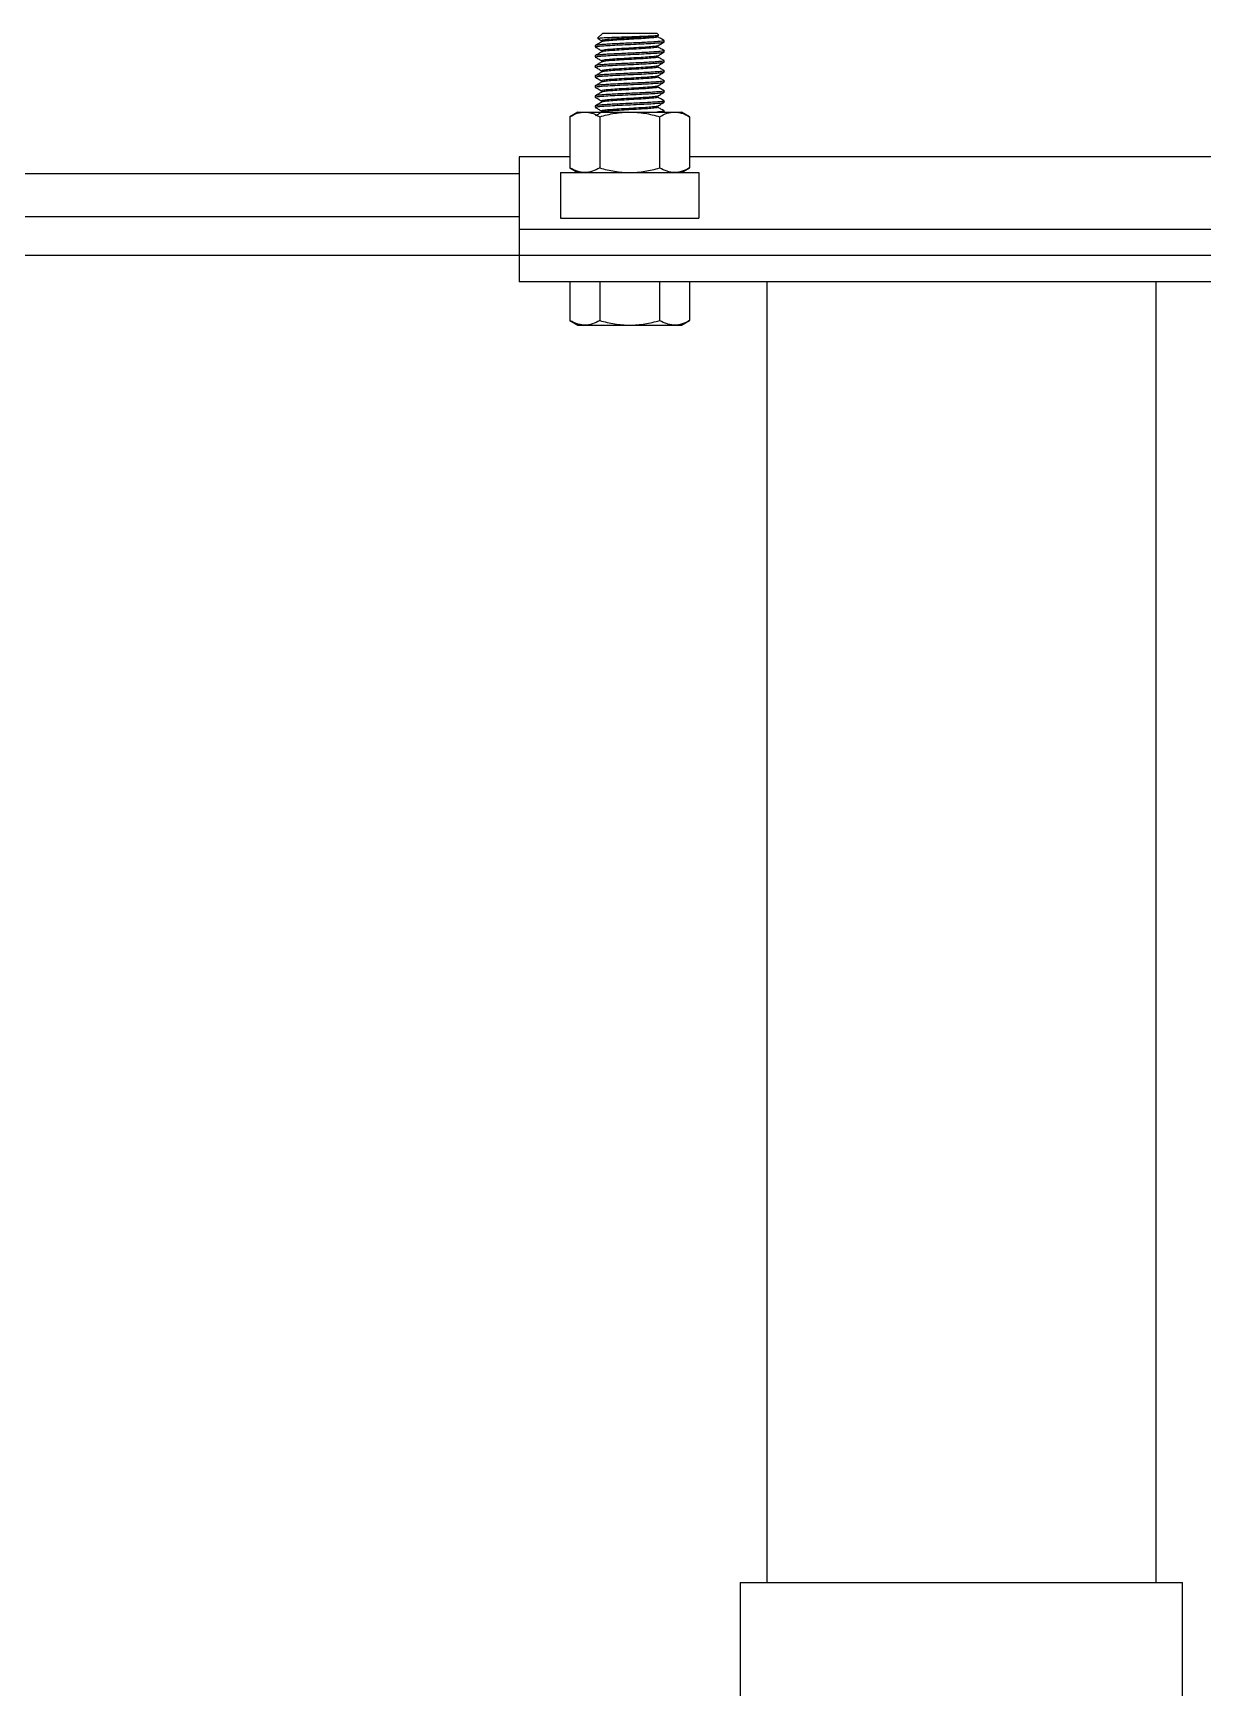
# Model space of a CAD drawing. Header units: millimetres. Extents: x 1735 to 8164, y 2313 to 5880.
# Drawn here: x 5006 to 5274.8, y 5035.9 to 5416 of the extents above; entities that cross this region are included whole.
import ezdxf

# ---------------------------------------------------------------- set-up
doc = ezdxf.new("R2010")
doc.units = ezdxf.units.MM
doc.header["$LTSCALE"] = 45
doc.header["$MEASUREMENT"] = 0
doc.linetypes.add('SLD-Solid', pattern=[0])

msp = doc.modelspace()

# ---------------------------------------------------------------- linework, layer by layer
at = {"color": 7, "linetype": 'SLD-Solid', "lineweight": 25}
for p, q in [((5135.15, 5413.08), (5135.15, 5412.79)), ((5136.88, 5415.96), (5135.71, 5414.79)), ((5136.65, 5414.22), (5136.65, 5413.95)), ((5136.88, 5415.96), (5143.08, 5415.96)), ((5143.08, 5415.96), (5149.29, 5415.96)), ((5149.72, 5415.53), (5149.29, 5415.96)), ((5149.49, 5415.35), (5149.7, 5415.47)), ((5149.52, 5415.1), (5149.52, 5415.37)), ((5149.52, 5412.79), (5149.52, 5413.06)), ((5150.92, 5414.29), (5151.02, 5414.23)), ((5151.02, 5413.94), (5151.02, 5414.23)), ((5135.15, 5410.77), (5135.15, 5410.48)), ((5136.65, 5411.91), (5136.65, 5411.64)), ((5136.65, 5409.6), (5136.65, 5409.33)), ((5149.52, 5410.48), (5149.52, 5410.75)), ((5151.02, 5411.63), (5151.02, 5411.92)), ((5151.02, 5409.32), (5151.02, 5409.61)), ((5135.15, 5408.46), (5135.15, 5408.17)), ((5135.15, 5406.15), (5135.15, 5405.86)), ((5136.65, 5407.29), (5136.65, 5407.03)), ((5136.65, 5404.99), (5136.65, 5404.72)), ((5149.52, 5408.17), (5149.52, 5408.44)), ((5149.52, 5405.86), (5149.52, 5406.13)), ((5151.02, 5407.01), (5151.02, 5407.3)), ((5151.02, 5404.71), (5151.02, 5404.99)), ((5135.15, 5403.84), (5135.15, 5403.55)), ((5135.15, 5401.53), (5135.15, 5401.24)), ((5136.65, 5402.68), (5136.65, 5402.41)), ((5149.52, 5403.55), (5149.52, 5403.82)), ((5149.52, 5401.24), (5149.52, 5401.51)), ((5151.02, 5402.4), (5151.02, 5402.68)), ((5131.18, 5397.82), (5129.34, 5396.76)), ((5131.18, 5397.82), (5132.77, 5397.82)), ((5132.77, 5397.82), (5143.08, 5397.82)), ((5135.15, 5399.22), (5135.15, 5398.93)), ((5136.65, 5400.37), (5136.65, 5400.1)), ((5136.65, 5398.06), (5136.65, 5397.79)), ((5143.08, 5397.82), (5153.4, 5397.82)), ((5149.52, 5398.93), (5149.52, 5399.2)), ((5151.02, 5400.09), (5151.02, 5400.38)), ((5151.02, 5397.82), (5151.02, 5398.07)), ((5153.4, 5397.82), (5154.99, 5397.82)), ((5156.83, 5396.76), (5154.99, 5397.82)), ((5129.34, 5396.76), (5129.34, 5385)), ((5136.21, 5396.76), (5136.21, 5385)), ((5149.96, 5396.76), (5149.96, 5385)), ((5156.83, 5396.76), (5156.83, 5385)), ((5129.34, 5387.53), (5117.68, 5387.53)), ((5117.68, 5387.53), (5117.68, 5370.88)), ((5281.74, 5387.53), (5156.83, 5387.53)), ((5117.68, 5383.61), (2323.68, 5383.61)), ((5127.21, 5383.93), (5158.96, 5383.93)), ((5127.21, 5383.93), (5127.21, 5373.42)), ((5129.34, 5385), (5131.18, 5383.93)), ((5154.99, 5383.93), (5156.83, 5385)), ((5158.96, 5383.93), (5158.96, 5373.42)), ((5117.68, 5373.77), (2323.68, 5373.77)), ((5320.88, 5370.88), (5117.68, 5370.88)), ((5117.68, 5370.88), (5117.68, 5364.88)), ((5127.21, 5373.42), (5158.96, 5373.42)), ((5117.68, 5364.88), (2323.68, 5364.88)), ((5320.88, 5364.88), (5117.68, 5364.88)), ((5117.68, 5364.88), (5117.68, 5358.81)), ((5320.88, 5358.81), (5117.68, 5358.81)), ((5129.34, 5358.81), (5129.34, 5349.95)), ((5136.21, 5358.81), (5136.21, 5349.95)), ((5149.96, 5358.81), (5149.96, 5349.95)), ((5156.83, 5358.81), (5156.83, 5349.95)), ((5174.55, 5358.81), (5174.55, 5060.08)), ((5264.01, 5060.08), (5264.01, 5358.81)), ((5129.34, 5349.95), (5131.18, 5348.89)), ((5131.18, 5348.89), (5132.77, 5348.89)), ((5132.77, 5348.89), (5143.08, 5348.89)), ((5143.08, 5348.89), (5153.4, 5348.89)), ((5153.4, 5348.89), (5154.99, 5348.89)), ((5154.99, 5348.89), (5156.83, 5349.95)), ((5168.48, 5060.08), (5168.48, 5018.01)), ((5168.48, 5060.08), (5219.28, 5060.08)), ((5219.28, 5060.08), (5270.08, 5060.08)), ((5270.08, 5018.01), (5270.08, 5060.08))]:
    msp.add_line(p, q, dxfattribs=at)
for points, knots in [([(5135.17, 5412.79), (5135.16, 5412.79), (5135.03, 5412.83), (5135.52, 5412.91), (5136.65, 5413.03), (5138.5, 5413.14), (5140.79, 5413.26), (5143.31, 5413.37), (5145.8, 5413.49), (5148.03, 5413.61), (5149.75, 5413.72), (5150.84, 5413.83), (5150.94, 5413.91), (5150.98, 5413.94)], [0, 0, 0, 0, 0.005867, 0.106306, 0.207043, 0.307458, 0.408219, 0.50861, 0.609395, 0.709762, 0.810571, 0.910916, 1, 1, 1, 1]), ([(5151.02, 5414.23), (5150.97, 5414.2), (5150.87, 5414.13), (5150.1, 5414.05), (5149.01, 5413.96), (5147.58, 5413.87), (5145.89, 5413.78), (5144.05, 5413.7), (5142.16, 5413.61), (5140.32, 5413.52), (5138.63, 5413.44), (5137.19, 5413.35), (5136.07, 5413.26), (5135.39, 5413.18), (5135.09, 5413.11), (5135.16, 5413.08), (5135.17, 5413.08)], [0, 0, 0, 0, 0.084387, 0.159352, 0.235332, 0.310376, 0.385854, 0.46173, 0.536546, 0.612405, 0.687916, 0.762932, 0.838914, 0.913902, 0.989446, 1, 1, 1, 1]), ([(5135.17, 5412.76), (5135.39, 5412.63), (5135.88, 5412.34), (5136.38, 5412.06), (5136.65, 5411.9)], [0, 0, 0, 0, 0.4469614, 1, 1, 1, 1]), ([(5136.73, 5414), (5136.48, 5413.86), (5135.99, 5413.57), (5135.49, 5413.28), (5135.24, 5413.13)], [0, 0, 0, 0, 0.499953, 1, 1, 1, 1]), ([(5135.73, 5414.78), (5135.72, 5414.78), (5135.61, 5414.81), (5136.19, 5414.86), (5137.47, 5414.94), (5139.45, 5415.02), (5141.78, 5415.1), (5144.22, 5415.18), (5146.46, 5415.26), (5148.29, 5415.34), (5149.4, 5415.42), (5149.87, 5415.48), (5149.71, 5415.51), (5149.7, 5415.51)], [0, 0, 0, 0, 0.008859, 0.121792, 0.234437, 0.345128, 0.455178, 0.563641, 0.671092, 0.777333, 0.882181, 0.986202, 1, 1, 1, 1]), ([(5135.78, 5414.72), (5135.79, 5414.71), (5136.09, 5414.54), (5136.38, 5414.37), (5136.65, 5414.21)], [0, 0, 0, 0, 0.063962, 1, 1, 1, 1]), ([(5149.39, 5415.35), (5149.38, 5415.33), (5149.33, 5415.26), (5148.41, 5415.16), (5146.78, 5415.03), (5144.64, 5414.89), (5142.32, 5414.77), (5140.1, 5414.63), (5138.23, 5414.5), (5137.05, 5414.37), (5136.54, 5414.28), (5136.68, 5414.23), (5136.7, 5414.22)], [0, 0, 0, 0, 0.055188, 0.170887, 0.286686, 0.402951, 0.518368, 0.634931, 0.750271, 0.866734, 0.982305, 1, 1, 1, 1]), ([(5149.39, 5413.04), (5149.38, 5413.02), (5149.33, 5412.95), (5148.41, 5412.85), (5146.78, 5412.72), (5144.64, 5412.58), (5142.32, 5412.46), (5140.1, 5412.32), (5138.23, 5412.2), (5137.05, 5412.06), (5136.54, 5411.97), (5136.68, 5411.92), (5136.7, 5411.91)], [0, 0, 0, 0, 0.055188, 0.170887, 0.286686, 0.402951, 0.518368, 0.634931, 0.750271, 0.866734, 0.982305, 1, 1, 1, 1]), ([(5149.44, 5415.1), (5149.43, 5415.06), (5149.4, 5414.99), (5148.42, 5414.87), (5146.77, 5414.74), (5144.64, 5414.61), (5142.32, 5414.48), (5140.09, 5414.34), (5138.27, 5414.22), (5137.09, 5414.1), (5136.9, 5414.03), (5136.83, 5414)], [0, 0, 0, 0, 0.089539, 0.208648, 0.327861, 0.447554, 0.566373, 0.686372, 0.805112, 0.925009, 1, 1, 1, 1]), ([(5149.44, 5412.79), (5149.43, 5412.75), (5149.4, 5412.68), (5148.42, 5412.56), (5146.77, 5412.43), (5144.64, 5412.3), (5142.32, 5412.17), (5140.09, 5412.03), (5138.27, 5411.91), (5137.09, 5411.79), (5136.9, 5411.72), (5136.83, 5411.69)], [0, 0, 0, 0, 0.089539, 0.208648, 0.327861, 0.447554, 0.566373, 0.686372, 0.805112, 0.925009, 1, 1, 1, 1]), ([(5149.49, 5413.04), (5149.77, 5413.2), (5150.28, 5413.49), (5150.78, 5413.78), (5151, 5413.91)], [0, 0, 0, 0, 0.562525, 1, 1, 1, 1]), ([(5151, 5414.25), (5150.75, 5414.4), (5150.26, 5414.69), (5149.76, 5414.97), (5149.52, 5415.11)], [0, 0, 0, 0, 0.507867, 1, 1, 1, 1]), ([(5151, 5411.95), (5150.75, 5412.09), (5150.26, 5412.38), (5149.76, 5412.66), (5149.52, 5412.8)], [0, 0, 0, 0, 0.507867, 1, 1, 1, 1]), ([(5135.17, 5410.48), (5135.16, 5410.48), (5135.03, 5410.52), (5135.52, 5410.6), (5136.65, 5410.72), (5138.5, 5410.83), (5140.79, 5410.95), (5143.31, 5411.06), (5145.8, 5411.18), (5148.03, 5411.3), (5149.75, 5411.41), (5150.84, 5411.52), (5150.94, 5411.6), (5150.98, 5411.63)], [0, 0, 0, 0, 0.005867, 0.106306, 0.207043, 0.307458, 0.408219, 0.50861, 0.609395, 0.709762, 0.810571, 0.910916, 1, 1, 1, 1]), ([(5135.17, 5408.17), (5135.16, 5408.17), (5135.03, 5408.21), (5135.52, 5408.29), (5136.65, 5408.41), (5138.5, 5408.52), (5140.79, 5408.64), (5143.31, 5408.76), (5145.8, 5408.87), (5148.03, 5408.99), (5149.75, 5409.1), (5150.84, 5409.22), (5150.94, 5409.29), (5150.98, 5409.32)], [0, 0, 0, 0, 0.005867, 0.106306, 0.207043, 0.307458, 0.408219, 0.50861, 0.609395, 0.709762, 0.810571, 0.910916, 1, 1, 1, 1]), ([(5150.93, 5411.95), (5150.97, 5411.94), (5151.14, 5411.9), (5150.81, 5411.83), (5150.12, 5411.74), (5149.01, 5411.65), (5147.58, 5411.56), (5145.89, 5411.48), (5144.05, 5411.39), (5142.16, 5411.3), (5140.32, 5411.21), (5138.63, 5411.13), (5137.19, 5411.04), (5136.07, 5410.95), (5135.39, 5410.87), (5135.09, 5410.8), (5135.16, 5410.77), (5135.17, 5410.77)], [0, 0, 0, 0, 0.020833, 0.103462, 0.176865, 0.251263, 0.324743, 0.398649, 0.472943, 0.546201, 0.62048, 0.694418, 0.767871, 0.842269, 0.915696, 0.989666, 1, 1, 1, 1]), ([(5150.93, 5409.64), (5150.97, 5409.63), (5151.14, 5409.59), (5150.81, 5409.52), (5150.12, 5409.43), (5149.01, 5409.34), (5147.58, 5409.25), (5145.89, 5409.17), (5144.05, 5409.08), (5142.16, 5408.99), (5140.32, 5408.9), (5138.63, 5408.82), (5137.19, 5408.73), (5136.07, 5408.64), (5135.39, 5408.56), (5135.09, 5408.49), (5135.16, 5408.46), (5135.17, 5408.46)], [0, 0, 0, 0, 0.020833, 0.103462, 0.176865, 0.251263, 0.324743, 0.398649, 0.472943, 0.546201, 0.62048, 0.694418, 0.767871, 0.842269, 0.915696, 0.989666, 1, 1, 1, 1]), ([(5135.17, 5410.45), (5135.39, 5410.32), (5135.88, 5410.04), (5136.38, 5409.75), (5136.65, 5409.59)], [0, 0, 0, 0, 0.4469614, 1, 1, 1, 1]), ([(5136.73, 5411.69), (5136.48, 5411.55), (5135.99, 5411.26), (5135.49, 5410.97), (5135.24, 5410.82)], [0, 0, 0, 0, 0.4999527, 1, 1, 1, 1]), ([(5136.73, 5409.38), (5136.48, 5409.24), (5135.99, 5408.95), (5135.49, 5408.66), (5135.24, 5408.51)], [0, 0, 0, 0, 0.499953, 1, 1, 1, 1]), ([(5149.39, 5410.73), (5149.38, 5410.71), (5149.33, 5410.65), (5148.41, 5410.54), (5146.78, 5410.41), (5144.64, 5410.28), (5142.32, 5410.15), (5140.1, 5410.01), (5138.23, 5409.89), (5137.05, 5409.75), (5136.54, 5409.66), (5136.68, 5409.61), (5136.7, 5409.6)], [0, 0, 0, 0, 0.0551882, 0.170887, 0.2866857, 0.4029511, 0.5183679, 0.6349308, 0.750271, 0.8667341, 0.9823047, 1, 1, 1, 1]), ([(5149.44, 5410.48), (5149.43, 5410.45), (5149.4, 5410.37), (5148.42, 5410.25), (5146.77, 5410.12), (5144.64, 5409.99), (5142.32, 5409.86), (5140.09, 5409.73), (5138.27, 5409.6), (5137.09, 5409.48), (5136.9, 5409.41), (5136.83, 5409.38)], [0, 0, 0, 0, 0.089539, 0.208648, 0.327861, 0.447554, 0.566373, 0.686372, 0.805112, 0.925009, 1, 1, 1, 1]), ([(5149.49, 5410.73), (5149.77, 5410.89), (5150.28, 5411.18), (5150.78, 5411.48), (5151, 5411.6)], [0, 0, 0, 0, 0.562525, 1, 1, 1, 1]), ([(5149.49, 5408.42), (5149.77, 5408.58), (5150.28, 5408.88), (5150.78, 5409.17), (5151, 5409.29)], [0, 0, 0, 0, 0.5625253, 1, 1, 1, 1]), ([(5151, 5409.64), (5150.75, 5409.78), (5150.26, 5410.07), (5149.76, 5410.35), (5149.52, 5410.5)], [0, 0, 0, 0, 0.507867, 1, 1, 1, 1]), ([(5135.17, 5405.86), (5135.16, 5405.86), (5135.03, 5405.9), (5135.52, 5405.98), (5136.65, 5406.1), (5138.5, 5406.21), (5140.79, 5406.33), (5143.31, 5406.45), (5145.8, 5406.56), (5148.03, 5406.68), (5149.75, 5406.8), (5150.84, 5406.91), (5150.94, 5406.98), (5150.98, 5407.01)], [0, 0, 0, 0, 0.005867, 0.106306, 0.207043, 0.307458, 0.408219, 0.50861, 0.609395, 0.709762, 0.810571, 0.910916, 1, 1, 1, 1]), ([(5150.93, 5407.33), (5150.97, 5407.32), (5151.14, 5407.28), (5150.81, 5407.21), (5150.12, 5407.12), (5149.01, 5407.03), (5147.58, 5406.94), (5145.89, 5406.86), (5144.05, 5406.77), (5142.16, 5406.68), (5140.32, 5406.6), (5138.63, 5406.51), (5137.19, 5406.42), (5136.07, 5406.33), (5135.39, 5406.25), (5135.09, 5406.19), (5135.16, 5406.15), (5135.17, 5406.15)], [0, 0, 0, 0, 0.020833, 0.103462, 0.176865, 0.251263, 0.324743, 0.398649, 0.472943, 0.546201, 0.62048, 0.694418, 0.767871, 0.842269, 0.915696, 0.989666, 1, 1, 1, 1]), ([(5150.93, 5405.02), (5150.97, 5405.01), (5151.14, 5404.97), (5150.81, 5404.9), (5150.12, 5404.81), (5149.01, 5404.72), (5147.58, 5404.64), (5145.89, 5404.55), (5144.05, 5404.46), (5142.16, 5404.38), (5140.32, 5404.29), (5138.63, 5404.2), (5137.19, 5404.11), (5136.07, 5404.02), (5135.39, 5403.94), (5135.09, 5403.88), (5135.16, 5403.84), (5135.17, 5403.84)], [0, 0, 0, 0, 0.020833, 0.103462, 0.176865, 0.251263, 0.324743, 0.398649, 0.472943, 0.546201, 0.62048, 0.694418, 0.767871, 0.842269, 0.915696, 0.989666, 1, 1, 1, 1]), ([(5135.17, 5408.14), (5135.39, 5408.01), (5135.88, 5407.73), (5136.38, 5407.44), (5136.65, 5407.28)], [0, 0, 0, 0, 0.446961, 1, 1, 1, 1]), ([(5135.17, 5405.83), (5135.39, 5405.7), (5135.88, 5405.42), (5136.38, 5405.13), (5136.65, 5404.97)], [0, 0, 0, 0, 0.4469614, 1, 1, 1, 1]), ([(5136.73, 5407.08), (5136.48, 5406.93), (5135.99, 5406.64), (5135.49, 5406.35), (5135.24, 5406.21)], [0, 0, 0, 0, 0.499953, 1, 1, 1, 1]), ([(5149.39, 5408.42), (5149.38, 5408.4), (5149.33, 5408.34), (5148.41, 5408.23), (5146.78, 5408.1), (5144.64, 5407.97), (5142.32, 5407.84), (5140.1, 5407.7), (5138.23, 5407.58), (5137.05, 5407.44), (5136.54, 5407.35), (5136.68, 5407.3), (5136.7, 5407.3)], [0, 0, 0, 0, 0.055188, 0.170887, 0.286686, 0.402951, 0.518368, 0.634931, 0.750271, 0.866734, 0.982305, 1, 1, 1, 1]), ([(5149.39, 5406.11), (5149.38, 5406.09), (5149.33, 5406.03), (5148.41, 5405.92), (5146.78, 5405.79), (5144.64, 5405.66), (5142.32, 5405.53), (5140.1, 5405.4), (5138.23, 5405.27), (5137.05, 5405.13), (5136.54, 5405.04), (5136.68, 5404.99), (5136.7, 5404.99)], [0, 0, 0, 0, 0.055188, 0.170887, 0.286686, 0.402951, 0.518368, 0.634931, 0.750271, 0.866734, 0.982305, 1, 1, 1, 1]), ([(5149.44, 5408.17), (5149.43, 5408.14), (5149.4, 5408.06), (5148.42, 5407.94), (5146.77, 5407.81), (5144.64, 5407.68), (5142.32, 5407.55), (5140.09, 5407.42), (5138.27, 5407.29), (5137.09, 5407.17), (5136.9, 5407.1), (5136.83, 5407.07)], [0, 0, 0, 0, 0.089539, 0.208648, 0.327861, 0.447554, 0.566373, 0.686372, 0.805112, 0.925009, 1, 1, 1, 1]), ([(5149.44, 5405.86), (5149.43, 5405.83), (5149.4, 5405.75), (5148.42, 5405.63), (5146.77, 5405.5), (5144.64, 5405.37), (5142.32, 5405.24), (5140.09, 5405.11), (5138.27, 5404.98), (5137.09, 5404.86), (5136.9, 5404.79), (5136.83, 5404.77)], [0, 0, 0, 0, 0.089539, 0.208648, 0.327861, 0.447554, 0.566373, 0.686372, 0.805112, 0.925009, 1, 1, 1, 1]), ([(5149.49, 5406.11), (5149.77, 5406.28), (5150.28, 5406.57), (5150.78, 5406.86), (5151, 5406.98)], [0, 0, 0, 0, 0.5625253, 1, 1, 1, 1]), ([(5151, 5407.33), (5150.75, 5407.47), (5150.26, 5407.76), (5149.76, 5408.05), (5149.52, 5408.19)], [0, 0, 0, 0, 0.507867, 1, 1, 1, 1]), ([(5151, 5405.02), (5150.75, 5405.16), (5150.26, 5405.45), (5149.76, 5405.74), (5149.52, 5405.88)], [0, 0, 0, 0, 0.507867, 1, 1, 1, 1]), ([(5135.17, 5403.55), (5135.16, 5403.55), (5135.03, 5403.59), (5135.52, 5403.67), (5136.65, 5403.79), (5138.5, 5403.9), (5140.79, 5404.02), (5143.31, 5404.14), (5145.8, 5404.25), (5148.03, 5404.37), (5149.75, 5404.49), (5150.84, 5404.6), (5150.94, 5404.67), (5150.98, 5404.71)], [0, 0, 0, 0, 0.005867, 0.106306, 0.207043, 0.307458, 0.408219, 0.50861, 0.609395, 0.709762, 0.810571, 0.910916, 1, 1, 1, 1]), ([(5135.17, 5401.24), (5135.16, 5401.24), (5135.03, 5401.28), (5135.52, 5401.36), (5136.65, 5401.48), (5138.5, 5401.6), (5140.79, 5401.71), (5143.31, 5401.83), (5145.8, 5401.95), (5148.03, 5402.06), (5149.75, 5402.18), (5150.84, 5402.29), (5150.94, 5402.36), (5150.98, 5402.4)], [0, 0, 0, 0, 0.005867, 0.106306, 0.207043, 0.307458, 0.408219, 0.50861, 0.609395, 0.709762, 0.810571, 0.910916, 1, 1, 1, 1]), ([(5150.93, 5402.71), (5150.97, 5402.7), (5151.14, 5402.66), (5150.81, 5402.59), (5150.12, 5402.5), (5149.01, 5402.41), (5147.58, 5402.33), (5145.89, 5402.24), (5144.05, 5402.15), (5142.16, 5402.07), (5140.32, 5401.98), (5138.63, 5401.89), (5137.19, 5401.8), (5136.07, 5401.71), (5135.39, 5401.63), (5135.09, 5401.57), (5135.16, 5401.53), (5135.17, 5401.53)], [0, 0, 0, 0, 0.020833, 0.103462, 0.176865, 0.251263, 0.324743, 0.398649, 0.472943, 0.546201, 0.62048, 0.694418, 0.767871, 0.842269, 0.915696, 0.989666, 1, 1, 1, 1]), ([(5135.17, 5403.52), (5135.39, 5403.39), (5135.88, 5403.11), (5136.38, 5402.82), (5136.65, 5402.66)], [0, 0, 0, 0, 0.446961, 1, 1, 1, 1]), ([(5135.17, 5401.21), (5135.39, 5401.08), (5135.88, 5400.8), (5136.38, 5400.51), (5136.65, 5400.36)], [0, 0, 0, 0, 0.4469614, 1, 1, 1, 1]), ([(5136.73, 5404.77), (5136.48, 5404.62), (5135.99, 5404.33), (5135.49, 5404.04), (5135.24, 5403.9)], [0, 0, 0, 0, 0.4999527, 1, 1, 1, 1]), ([(5136.73, 5402.46), (5136.48, 5402.31), (5135.99, 5402.02), (5135.49, 5401.73), (5135.24, 5401.59)], [0, 0, 0, 0, 0.499953, 1, 1, 1, 1]), ([(5149.39, 5403.8), (5149.38, 5403.78), (5149.33, 5403.72), (5148.41, 5403.61), (5146.78, 5403.48), (5144.64, 5403.35), (5142.32, 5403.22), (5140.1, 5403.09), (5138.23, 5402.96), (5137.05, 5402.83), (5136.54, 5402.73), (5136.68, 5402.68), (5136.7, 5402.68)], [0, 0, 0, 0, 0.055188, 0.170887, 0.286686, 0.402951, 0.518368, 0.634931, 0.750271, 0.866734, 0.982305, 1, 1, 1, 1]), ([(5149.39, 5401.49), (5149.38, 5401.47), (5149.33, 5401.41), (5148.41, 5401.3), (5146.78, 5401.17), (5144.64, 5401.04), (5142.32, 5400.91), (5140.1, 5400.78), (5138.23, 5400.65), (5137.05, 5400.52), (5136.54, 5400.42), (5136.68, 5400.37), (5136.7, 5400.37)], [0, 0, 0, 0, 0.055188, 0.170887, 0.286686, 0.402951, 0.518368, 0.634931, 0.750271, 0.866734, 0.982305, 1, 1, 1, 1]), ([(5149.44, 5403.55), (5149.43, 5403.52), (5149.4, 5403.44), (5148.42, 5403.32), (5146.77, 5403.19), (5144.64, 5403.06), (5142.32, 5402.93), (5140.09, 5402.8), (5138.27, 5402.67), (5137.09, 5402.55), (5136.9, 5402.48), (5136.83, 5402.46)], [0, 0, 0, 0, 0.089539, 0.208648, 0.327861, 0.447554, 0.566373, 0.686372, 0.805112, 0.925009, 1, 1, 1, 1]), ([(5149.44, 5401.24), (5149.43, 5401.21), (5149.4, 5401.13), (5148.42, 5401.01), (5146.77, 5400.88), (5144.64, 5400.75), (5142.32, 5400.62), (5140.09, 5400.49), (5138.27, 5400.36), (5137.09, 5400.24), (5136.9, 5400.17), (5136.83, 5400.15)], [0, 0, 0, 0, 0.089539, 0.208648, 0.327861, 0.447554, 0.566373, 0.686372, 0.805112, 0.925009, 1, 1, 1, 1]), ([(5149.49, 5403.8), (5149.77, 5403.97), (5150.28, 5404.26), (5150.78, 5404.55), (5151, 5404.67)], [0, 0, 0, 0, 0.5625253, 1, 1, 1, 1]), ([(5149.49, 5401.49), (5149.77, 5401.66), (5150.28, 5401.95), (5150.78, 5402.24), (5151, 5402.37)], [0, 0, 0, 0, 0.562525, 1, 1, 1, 1]), ([(5151, 5402.71), (5150.75, 5402.85), (5150.26, 5403.14), (5149.76, 5403.43), (5149.52, 5403.57)], [0, 0, 0, 0, 0.507867, 1, 1, 1, 1]), ([(5151, 5400.4), (5150.75, 5400.55), (5150.26, 5400.83), (5149.76, 5401.12), (5149.52, 5401.26)], [0, 0, 0, 0, 0.507867, 1, 1, 1, 1]), ([(5129.34, 5396.76), (5129.9, 5397.08), (5130.46, 5397.35), (5131.61, 5397.72), (5132.19, 5397.82), (5132.77, 5397.82)], [0, 0, 0, 0, 0.5, 0.5, 1, 1, 1, 1]), ([(5132.77, 5397.82), (5133.06, 5397.82), (5133.36, 5397.8), (5133.94, 5397.7), (5134.22, 5397.63), (5135.08, 5397.35), (5135.65, 5397.08), (5136.21, 5396.76)], [0, 0, 0, 0, 0.25, 0.25, 0.5, 0.5, 1, 1, 1, 1]), ([(5135.17, 5398.93), (5135.16, 5398.93), (5135.03, 5398.98), (5135.52, 5399.05), (5136.65, 5399.17), (5138.5, 5399.29), (5140.79, 5399.4), (5143.31, 5399.52), (5145.8, 5399.64), (5148.03, 5399.75), (5149.75, 5399.87), (5150.84, 5399.98), (5150.94, 5400.05), (5150.98, 5400.09)], [0, 0, 0, 0, 0.005867, 0.106306, 0.207043, 0.307458, 0.408219, 0.50861, 0.609395, 0.709762, 0.810571, 0.910916, 1, 1, 1, 1]), ([(5150.93, 5400.4), (5150.97, 5400.39), (5151.14, 5400.35), (5150.81, 5400.28), (5150.12, 5400.19), (5149.01, 5400.1), (5147.58, 5400.02), (5145.89, 5399.93), (5144.05, 5399.84), (5142.16, 5399.76), (5140.32, 5399.67), (5138.63, 5399.58), (5137.19, 5399.5), (5136.07, 5399.41), (5135.39, 5399.32), (5135.09, 5399.26), (5135.16, 5399.22), (5135.17, 5399.22)], [0, 0, 0, 0, 0.020833, 0.103462, 0.176865, 0.251263, 0.324743, 0.398649, 0.472943, 0.546201, 0.62048, 0.694418, 0.767871, 0.842269, 0.915696, 0.989666, 1, 1, 1, 1]), ([(5135.17, 5398.9), (5135.39, 5398.77), (5135.88, 5398.49), (5136.38, 5398.2), (5136.65, 5398.05)], [0, 0, 0, 0, 0.446961, 1, 1, 1, 1]), ([(5136.73, 5400.15), (5136.48, 5400), (5135.99, 5399.71), (5135.49, 5399.42), (5135.24, 5399.28)], [0, 0, 0, 0, 0.4999527, 1, 1, 1, 1]), ([(5136.73, 5397.84), (5136.48, 5397.69), (5135.99, 5397.4), (5135.49, 5397.11), (5135.24, 5396.97)], [0, 0, 0, 0, 0.4999527, 1, 1, 1, 1]), ([(5136.21, 5396.76), (5137.33, 5397.08), (5138.47, 5397.35), (5140.77, 5397.72), (5141.92, 5397.82), (5143.08, 5397.82)], [0, 0, 0, 0, 0.5, 0.5, 1, 1, 1, 1]), ([(5149.39, 5399.19), (5149.38, 5399.16), (5149.33, 5399.1), (5148.41, 5398.99), (5146.78, 5398.86), (5144.64, 5398.73), (5142.32, 5398.6), (5140.1, 5398.47), (5138.23, 5398.34), (5137.05, 5398.21), (5136.54, 5398.12), (5136.68, 5398.07), (5136.7, 5398.06)], [0, 0, 0, 0, 0.055188, 0.170887, 0.286686, 0.402951, 0.518368, 0.634931, 0.750271, 0.866734, 0.982305, 1, 1, 1, 1]), ([(5149.44, 5398.93), (5149.43, 5398.9), (5149.4, 5398.82), (5148.42, 5398.7), (5146.77, 5398.57), (5144.64, 5398.44), (5142.32, 5398.31), (5140.09, 5398.18), (5138.27, 5398.05), (5137.09, 5397.94), (5136.9, 5397.86), (5136.83, 5397.84)], [0, 0, 0, 0, 0.089539, 0.208648, 0.327861, 0.447554, 0.566373, 0.686372, 0.805112, 0.925009, 1, 1, 1, 1]), ([(5143.08, 5397.82), (5143.67, 5397.82), (5144.25, 5397.8), (5145.42, 5397.7), (5146, 5397.63), (5147.72, 5397.35), (5148.85, 5397.08), (5149.96, 5396.76)], [0, 0, 0, 0, 0.25, 0.25, 0.5, 0.5, 1, 1, 1, 1]), ([(5150.93, 5398.09), (5150.97, 5398.08), (5151.14, 5398.04), (5150.8, 5397.97), (5150.22, 5397.89), (5149.57, 5397.84), (5149.31, 5397.82)], [0, 0, 0, 0, 0.091774, 0.455778, 0.779137, 1, 1, 1, 1]), ([(5149.49, 5399.18), (5149.77, 5399.35), (5150.28, 5399.64), (5150.78, 5399.93), (5151, 5400.06)], [0, 0, 0, 0, 0.5625253, 1, 1, 1, 1]), ([(5151, 5398.09), (5150.75, 5398.24), (5150.26, 5398.52), (5149.76, 5398.81), (5149.52, 5398.95)], [0, 0, 0, 0, 0.507867, 1, 1, 1, 1]), ([(5149.96, 5396.76), (5150.52, 5397.08), (5151.09, 5397.35), (5152.23, 5397.72), (5152.81, 5397.82), (5153.4, 5397.82)], [0, 0, 0, 0, 0.5, 0.5, 1, 1, 1, 1]), ([(5153.4, 5397.82), (5153.69, 5397.82), (5153.98, 5397.8), (5154.56, 5397.7), (5154.85, 5397.63), (5155.71, 5397.35), (5156.27, 5397.08), (5156.83, 5396.76)], [0, 0, 0, 0, 0.25, 0.25, 0.5, 0.5, 1, 1, 1, 1]), ([(5132.77, 5383.93), (5132.48, 5383.93), (5132.19, 5383.96), (5131.61, 5384.05), (5131.32, 5384.13), (5130.46, 5384.4), (5129.9, 5384.67), (5129.34, 5385)], [0, 0, 0, 0, 0.25, 0.25, 0.5, 0.5, 1, 1, 1, 1]), ([(5136.21, 5385), (5135.65, 5384.67), (5135.08, 5384.4), (5133.94, 5384.03), (5133.36, 5383.93), (5132.77, 5383.93)], [0, 0, 0, 0, 0.5, 0.5, 1, 1, 1, 1]), ([(5136.21, 5385), (5137.33, 5384.67), (5138.47, 5384.4), (5140.77, 5384.03), (5141.92, 5383.93), (5143.08, 5383.93)], [0, 0, 0, 0, 0.5, 0.5, 1, 1, 1, 1]), ([(5143.08, 5383.93), (5143.67, 5383.93), (5144.25, 5383.96), (5145.42, 5384.06), (5146, 5384.13), (5147.72, 5384.41), (5148.85, 5384.67), (5149.96, 5385)], [0, 0, 0, 0, 0.25, 0.25, 0.5, 0.5, 1, 1, 1, 1]), ([(5153.4, 5383.93), (5153.1, 5383.93), (5152.81, 5383.96), (5152.23, 5384.05), (5151.94, 5384.13), (5151.08, 5384.4), (5150.52, 5384.67), (5149.96, 5385)], [0, 0, 0, 0, 0.25, 0.25, 0.5, 0.5, 1, 1, 1, 1]), ([(5156.83, 5385), (5156.27, 5384.67), (5155.7, 5384.4), (5154.56, 5384.03), (5153.98, 5383.93), (5153.4, 5383.93)], [0, 0, 0, 0, 0.5, 0.5, 1, 1, 1, 1]), ([(5132.77, 5348.89), (5132.48, 5348.89), (5132.19, 5348.92), (5131.61, 5349.01), (5131.32, 5349.08), (5130.46, 5349.36), (5129.9, 5349.63), (5129.34, 5349.95)], [0, 0, 0, 0, 0.25, 0.25, 0.5, 0.5, 1, 1, 1, 1]), ([(5136.21, 5349.95), (5135.65, 5349.63), (5135.08, 5349.36), (5133.94, 5348.99), (5133.36, 5348.89), (5132.77, 5348.89)], [0, 0, 0, 0, 0.5, 0.5, 1, 1, 1, 1]), ([(5136.21, 5349.95), (5137.33, 5349.63), (5138.47, 5349.36), (5140.77, 5348.99), (5141.92, 5348.89), (5143.08, 5348.89)], [0, 0, 0, 0, 0.5, 0.5, 1, 1, 1, 1]), ([(5143.08, 5348.89), (5143.67, 5348.89), (5144.25, 5348.92), (5145.42, 5349.01), (5146, 5349.09), (5147.72, 5349.37), (5148.85, 5349.63), (5149.96, 5349.95)], [0, 0, 0, 0, 0.25, 0.25, 0.5, 0.5, 1, 1, 1, 1]), ([(5153.4, 5348.89), (5153.1, 5348.89), (5152.81, 5348.92), (5152.23, 5349.01), (5151.94, 5349.08), (5151.08, 5349.36), (5150.52, 5349.63), (5149.96, 5349.95)], [0, 0, 0, 0, 0.25, 0.25, 0.5, 0.5, 1, 1, 1, 1]), ([(5156.83, 5349.95), (5156.27, 5349.63), (5155.7, 5349.36), (5154.56, 5348.99), (5153.98, 5348.89), (5153.4, 5348.89)], [0, 0, 0, 0, 0.5, 0.5, 1, 1, 1, 1])]:
    msp.add_open_spline(points, degree=3, knots=knots, dxfattribs=at)

doc.saveas('drawing.dxf')
